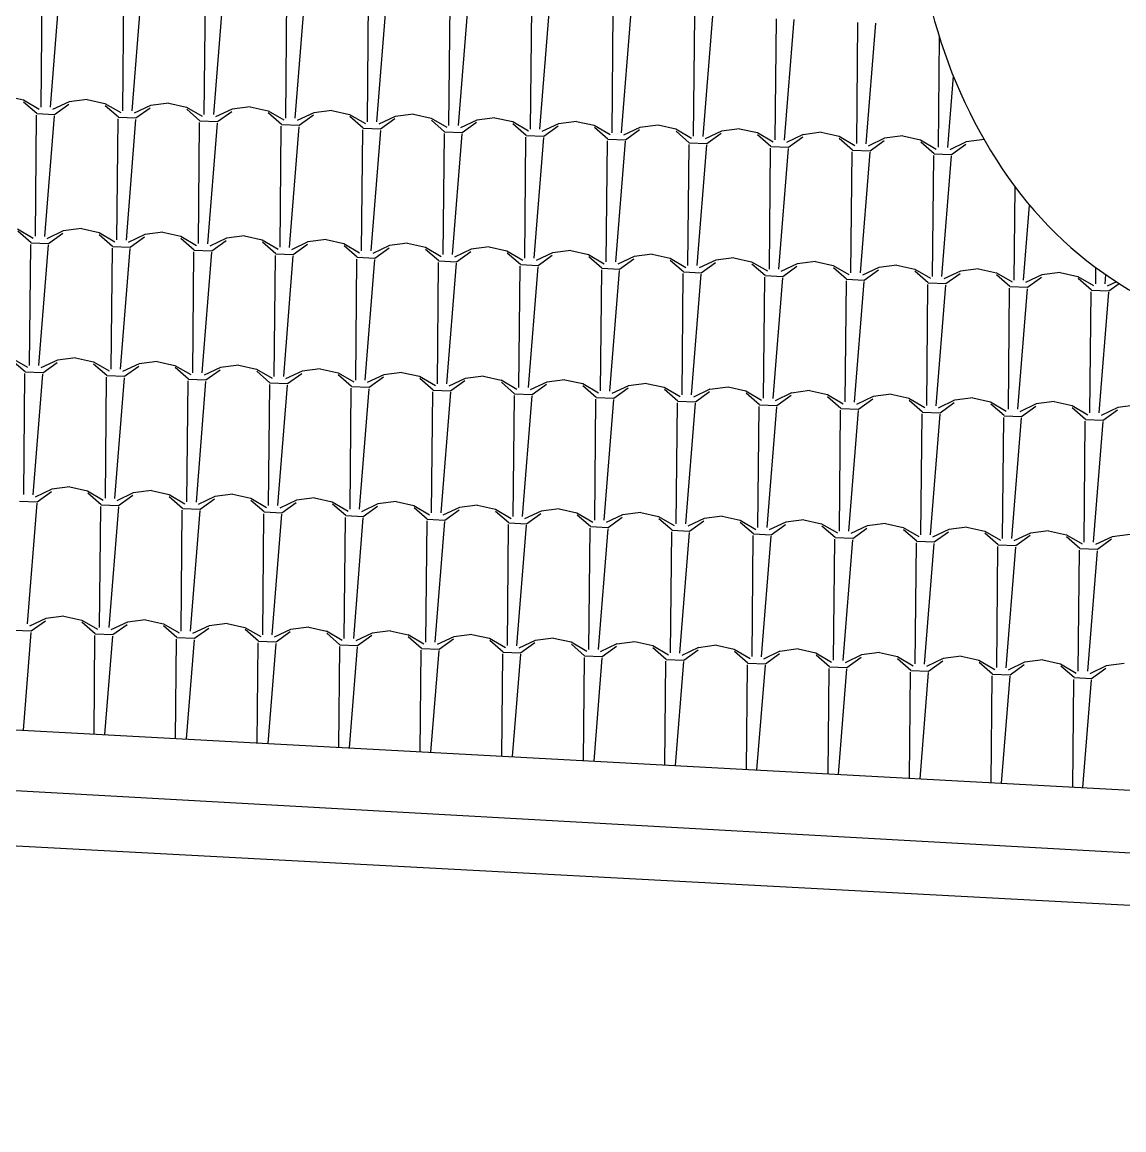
# Model space of a CAD drawing. Extents: x 1037 to 14540, y 1034 to 18285.
# Drawn here: x 8364.6 to 8688.5, y 1041.9 to 1367.5 of the extents above; entities that cross this region are included whole.
import ezdxf

# ---------------------------------------------------------------- set-up
doc = ezdxf.new("R2010")
doc.units = 0
doc.header["$LTSCALE"] = 100
doc.header["$MEASUREMENT"] = 0
doc.layers.get('0').update_dxf_attribs({"color": 240, "linetype": 'CONTINUOUS'})
doc.layers.add('proiezioni', color=252, linetype='CONTINUOUS')
doc.layers.add('retini copertura', color=32, linetype='CONTINUOUS')

# ---------------------------------------------------------------- blocks, each defined once
blk = doc.blocks.new('*X1853')
at = {"color": 0}
for p, q in [((30.3082, 13.4118), (30.3117, 13.7676)), ((30.3359, 13.4115), (30.3642, 13.7661)), ((30.548, 13.4011), (30.5514, 13.7568)), ((30.5757, 13.4008), (30.604, 13.7554)), ((30.7878, 13.3904), (30.7912, 13.7461)), ((30.8154, 13.39), (30.8438, 13.7446)), ((31.0275, 13.3796), (31.0309, 13.7354)), ((31.0552, 13.3793), (31.0835, 13.7339)), ((31.2673, 13.3689), (31.2707, 13.7246)), ((31.2949, 13.3686), (31.3233, 13.7232)), ((31.507, 13.3582), (31.5105, 13.7139)), ((31.5347, 13.3579), (31.563, 13.7125)), ((31.7468, 13.3474), (31.7502, 13.7032)), ((31.7744, 13.3472), (31.8028, 13.7018)), ((31.9865, 13.3367), (31.99, 13.6924)), ((32.0142, 13.3364), (32.0426, 13.691)), ((32.2263, 13.326), (32.2297, 13.6817)), ((32.254, 13.3257), (32.2823, 13.6803)), ((32.4661, 13.3152), (32.4695, 13.671)), ((32.4937, 13.315), (32.5221, 13.6696)), ((32.7058, 13.3045), (32.7092, 13.6602)), ((32.7335, 13.3043), (32.7618, 13.6589)), ((32.9456, 13.2938), (32.9487, 13.6176)), ((32.9732, 13.2935), (32.9899, 13.5025)), ((30.2036, 13.4451), (30.256, 13.4334)), ((30.256, 13.4335), (30.3022, 13.4063)), ((30.2955, 13.3929), (30.2565, 13.4268)), ((30.3902, 13.4275), (30.3417, 13.4046)), ((30.3472, 13.3906), (30.3892, 13.4208)), ((30.4434, 13.4343), (30.3902, 13.4274)), ((30.4434, 13.4344), (30.4957, 13.4227)), ((30.4957, 13.4227), (30.542, 13.3956)), ((30.5353, 13.3822), (30.4962, 13.4161)), ((30.6299, 13.4167), (30.5814, 13.3938)), ((30.6831, 13.4236), (30.63, 13.4167)), ((30.6831, 13.4236), (30.7355, 13.412)), ((30.2913, 13.0322), (30.2947, 13.3879)), ((30.2955, 13.3929), (30.3472, 13.3906)), ((30.3189, 13.0319), (30.3473, 13.3865)), ((30.5353, 13.3822), (30.5869, 13.3799)), ((30.587, 13.3799), (30.6289, 13.4101)), ((30.7355, 13.412), (30.7817, 13.3849)), ((30.7751, 13.3715), (30.736, 13.4054)), ((30.8697, 13.406), (30.8212, 13.3831)), ((30.8267, 13.3691), (30.8687, 13.3994)), ((30.9229, 13.4129), (30.8697, 13.4059)), ((30.9229, 13.4129), (30.9753, 13.4013)), ((30.9752, 13.4013), (31.0215, 13.3742)), ((31.0148, 13.3607), (30.9757, 13.3946)), ((31.1094, 13.3953), (31.0609, 13.3724)), ((31.0665, 13.3584), (31.1084, 13.3887)), ((31.1627, 13.4021), (31.1095, 13.3952)), ((31.1627, 13.4022), (31.215, 13.3905)), ((31.215, 13.3906), (31.2613, 13.3634)), ((31.2546, 13.35), (31.2155, 13.3839)), ((31.3492, 13.3845), (31.3007, 13.3617)), ((31.4024, 13.3914), (31.3492, 13.3845)), ((31.4024, 13.3914), (31.4548, 13.3798)), ((31.6422, 13.3807), (31.589, 13.3738)), ((31.6422, 13.3807), (31.6945, 13.3691)), ((30.531, 13.0215), (30.5344, 13.3772)), ((30.5587, 13.0211), (30.587, 13.3757)), ((30.7708, 13.0108), (30.7742, 13.3665)), ((30.775, 13.3715), (30.8267, 13.3691)), ((30.7984, 13.0104), (30.8268, 13.365)), ((31.0105, 13), (31.014, 13.3557)), ((31.0148, 13.3607), (31.0665, 13.3584)), ((31.0382, 12.9997), (31.0665, 13.3543)), ((31.2546, 13.35), (31.3062, 13.3477)), ((31.3062, 13.3477), (31.3482, 13.3779)), ((31.4548, 13.3798), (31.501, 13.3527)), ((31.4943, 13.3393), (31.4553, 13.3732)), ((31.589, 13.3738), (31.5405, 13.3509)), ((31.546, 13.3369), (31.588, 13.3672)), ((31.6945, 13.3691), (31.7408, 13.342)), ((31.7341, 13.3286), (31.695, 13.3624)), ((31.8287, 13.3631), (31.7802, 13.3402)), ((31.7858, 13.3262), (31.8277, 13.3565)), ((31.8819, 13.37), (31.8288, 13.363)), ((31.8819, 13.37), (31.9343, 13.3583)), ((31.9343, 13.3584), (31.9805, 13.3312)), ((31.9739, 13.3178), (31.9348, 13.3517)), ((32.0685, 13.3524), (32.02, 13.3295)), ((32.1217, 13.3592), (32.0685, 13.3523)), ((32.1217, 13.3593), (32.1741, 13.3476)), ((32.3615, 13.3485), (32.3083, 13.3416)), ((32.3615, 13.3485), (32.4138, 13.3369)), ((31.2503, 12.9893), (31.2537, 13.345)), ((31.2779, 12.989), (31.3063, 13.3436)), ((31.49, 12.9786), (31.4935, 13.3343)), ((31.4943, 13.3393), (31.546, 13.337)), ((31.5177, 12.9783), (31.546, 13.3329)), ((31.7298, 12.9678), (31.7332, 13.3235)), ((31.7341, 13.3286), (31.7858, 13.3262)), ((31.7575, 12.9675), (31.7858, 13.3221)), ((31.9738, 13.3178), (32.0255, 13.3155)), ((32.0255, 13.3155), (32.0675, 13.3458)), ((32.174, 13.3477), (32.2203, 13.3205)), ((32.2136, 13.3071), (32.1745, 13.341)), ((32.3082, 13.3416), (32.2597, 13.3187)), ((32.2653, 13.3048), (32.3072, 13.335)), ((32.4138, 13.3369), (32.4601, 13.3098)), ((32.4534, 13.2964), (32.4143, 13.3303)), ((32.548, 13.3309), (32.4995, 13.308)), ((32.5051, 13.294), (32.547, 13.3243)), ((32.6012, 13.3378), (32.548, 13.3308)), ((32.6012, 13.3378), (32.6536, 13.3262)), ((32.6536, 13.3262), (32.6998, 13.2991)), ((32.6931, 13.2857), (32.6541, 13.3195)), ((32.7878, 13.3202), (32.7393, 13.2973)), ((32.841, 13.327), (32.7878, 13.3201)), ((32.841, 13.3271), (32.8933, 13.3154)), ((32.8933, 13.3155), (32.9396, 13.2883)), ((33.0804, 13.3163), (33.0276, 13.3094)), ((31.9696, 12.9571), (31.973, 13.3128)), ((31.9972, 12.9568), (32.0256, 13.3114)), ((32.2093, 12.9464), (32.2127, 13.3021)), ((32.2136, 13.3071), (32.2653, 13.3048)), ((32.237, 12.9461), (32.2653, 13.3007)), ((32.4491, 12.9356), (32.4525, 13.2913)), ((32.4534, 13.2964), (32.505, 13.2941)), ((32.4767, 12.9354), (32.5051, 13.29)), ((32.6931, 13.2856), (32.7448, 13.2833)), ((32.7448, 13.2833), (32.7868, 13.3136)), ((32.9329, 13.2749), (32.8938, 13.3088)), ((33.0275, 13.3094), (32.979, 13.2866)), ((32.9846, 13.2726), (33.0265, 13.3028)), ((32.6888, 12.9249), (32.6923, 13.2806)), ((32.7165, 12.9246), (32.7448, 13.2792)), ((32.9286, 12.9142), (32.932, 13.2699)), ((32.9329, 13.2749), (32.9846, 13.2726)), ((32.9562, 12.9139), (32.9846, 13.2685)), ((33.1683, 12.9034), (33.171, 13.177)), ((33.196, 12.9032), (33.2136, 13.1234)), ((30.239, 13.0538), (30.2852, 13.0267)), ((30.2785, 13.0133), (30.2395, 13.0472)), ((30.3732, 13.0478), (30.3247, 13.0249)), ((30.3302, 13.011), (30.3722, 13.0412)), ((30.4264, 13.0547), (30.3732, 13.0478)), ((30.4264, 13.0547), (30.4787, 13.0431)), ((30.4787, 13.0431), (30.525, 13.016)), ((30.5183, 13.0026), (30.4792, 13.0365)), ((30.6129, 13.0371), (30.5644, 13.0142)), ((30.57, 13.0002), (30.6119, 13.0305)), ((30.6662, 13.044), (30.613, 13.037)), ((30.6662, 13.044), (30.7185, 13.0324)), ((30.7185, 13.0324), (30.7648, 13.0053)), ((30.7581, 12.9918), (30.719, 13.0257)), ((30.8527, 13.0264), (30.8042, 13.0035)), ((30.9059, 13.0332), (30.8527, 13.0263)), ((30.9059, 13.0333), (30.9583, 13.0216)), ((31.1457, 13.0225), (31.0925, 13.0156)), ((31.1457, 13.0225), (31.198, 13.0109)), ((30.2743, 12.6526), (30.2777, 13.0083)), ((30.2785, 13.0133), (30.3302, 13.011)), ((30.3019, 12.6522), (30.3303, 13.0068)), ((30.514, 12.6419), (30.5175, 12.9976)), ((30.5183, 13.0026), (30.57, 13.0003)), ((30.5417, 12.6415), (30.57, 12.9961)), ((30.7581, 12.9918), (30.8097, 12.9895)), ((30.8097, 12.9895), (30.8517, 13.0198)), ((30.9583, 13.0217), (31.0045, 12.9945)), ((30.9978, 12.9811), (30.9588, 13.015)), ((31.0925, 13.0156), (31.044, 12.9928)), ((31.0495, 12.9788), (31.0914, 13.009)), ((31.198, 13.0109), (31.2443, 12.9838)), ((31.2376, 12.9704), (31.1985, 13.0043)), ((31.3322, 13.0049), (31.2837, 12.982)), ((31.2893, 12.9681), (31.3312, 12.9983)), ((31.3854, 13.0118), (31.3323, 13.0049)), ((31.3854, 13.0118), (31.4378, 13.0002)), ((31.4378, 13.0002), (31.484, 12.9731)), ((31.4773, 12.9597), (31.4383, 12.9936)), ((31.572, 12.9942), (31.5235, 12.9713)), ((31.6252, 13.0011), (31.572, 12.9941)), ((31.6252, 13.0011), (31.6775, 12.9894)), ((31.865, 12.9903), (31.8118, 12.9834)), ((31.865, 12.9904), (31.9173, 12.9787)), ((30.7538, 12.6311), (30.7572, 12.9868)), ((30.7814, 12.6308), (30.8098, 12.9854)), ((30.9935, 12.6204), (30.997, 12.9761)), ((30.9978, 12.9811), (31.0495, 12.9788)), ((31.0212, 12.6201), (31.0495, 12.9747)), ((31.2333, 12.6097), (31.2367, 12.9654)), ((31.2376, 12.9704), (31.2892, 12.9681)), ((31.261, 12.6094), (31.2893, 12.964)), ((31.4773, 12.9597), (31.529, 12.9573)), ((31.529, 12.9573), (31.571, 12.9876)), ((31.6775, 12.9895), (31.7238, 12.9624)), ((31.7171, 12.9489), (31.678, 12.9828)), ((31.8117, 12.9835), (31.7632, 12.9606)), ((31.7688, 12.9466), (31.8107, 12.9769)), ((31.9173, 12.9788), (31.9636, 12.9516)), ((31.9569, 12.9382), (31.9178, 12.9721)), ((32.0515, 12.9727), (32.003, 12.9498)), ((32.0085, 12.9359), (32.0505, 12.9661)), ((32.1047, 12.9796), (32.0515, 12.9727)), ((32.1047, 12.9796), (32.1571, 12.968)), ((32.1571, 12.968), (32.2033, 12.9409)), ((32.1966, 12.9275), (32.1576, 12.9614)), ((32.2913, 12.962), (32.2427, 12.9391)), ((32.3445, 12.9689), (32.2913, 12.9619)), ((32.3445, 12.9689), (32.3968, 12.9573)), ((32.5842, 12.9581), (32.5311, 12.9512)), ((32.5842, 12.9582), (32.6366, 12.9465)), ((31.4731, 12.5989), (31.4765, 12.9547)), ((31.5007, 12.5986), (31.5291, 12.9532)), ((31.7128, 12.5882), (31.7162, 12.9439)), ((31.7171, 12.9489), (31.7688, 12.9466)), ((31.7405, 12.5879), (31.7688, 12.9425)), ((31.9526, 12.5775), (31.956, 12.9332)), ((31.9569, 12.9382), (32.0085, 12.9359)), ((31.9802, 12.5772), (32.0086, 12.9318)), ((32.1966, 12.9275), (32.2483, 12.9252)), ((32.2483, 12.9251), (32.2903, 12.9554)), ((32.3968, 12.9573), (32.4431, 12.9302)), ((32.4364, 12.9168), (32.3973, 12.9506)), ((32.531, 12.9513), (32.4825, 12.9284)), ((32.4881, 12.9144), (32.53, 12.9447)), ((32.6366, 12.9466), (32.6828, 12.9194)), ((32.6761, 12.906), (32.6371, 12.9399)), ((32.7708, 12.9406), (32.7223, 12.9177)), ((32.7278, 12.9037), (32.7698, 12.9339)), ((32.824, 12.9474), (32.7708, 12.9405)), ((32.824, 12.9475), (32.8763, 12.9358)), ((32.8763, 12.9358), (32.9226, 12.9087)), ((32.9159, 12.8953), (32.8768, 12.9292)), ((33.0105, 12.9298), (32.962, 12.9069)), ((33.0638, 12.9367), (33.0106, 12.9298)), ((33.0638, 12.9367), (33.1161, 12.9251)), ((33.1161, 12.9251), (33.1624, 12.898)), ((33.3035, 12.926), (33.2503, 12.919)), ((33.3035, 12.926), (33.3559, 12.9144)), ((33.4081, 12.8927), (33.4086, 12.9404)), ((32.1923, 12.5667), (32.1958, 12.9225)), ((32.22, 12.5665), (32.2483, 12.9211)), ((32.4321, 12.556), (32.4355, 12.9117)), ((32.4364, 12.9167), (32.488, 12.9144)), ((32.4597, 12.5557), (32.4881, 12.9103)), ((32.6718, 12.5453), (32.6753, 12.901)), ((32.6761, 12.906), (32.7278, 12.9037)), ((32.6995, 12.545), (32.7279, 12.8996)), ((32.9159, 12.8953), (32.9676, 12.893)), ((32.9676, 12.893), (33.0095, 12.9232)), ((33.1557, 12.8846), (33.1166, 12.9185)), ((33.2503, 12.9191), (33.2018, 12.8962)), ((33.2073, 12.8822), (33.2493, 12.9125)), ((33.3559, 12.9144), (33.4021, 12.8873)), ((33.3954, 12.8738), (33.3564, 12.9077)), ((33.4358, 12.8925), (33.4379, 12.9194)), ((33.4691, 12.8985), (33.4415, 12.8855)), ((33.4471, 12.8715), (33.4772, 12.8932)), ((32.9116, 12.5345), (32.915, 12.8903)), ((32.9393, 12.5343), (32.9676, 12.8889)), ((33.1514, 12.5238), (33.1548, 12.8795)), ((33.1557, 12.8846), (33.2073, 12.8823)), ((33.179, 12.5236), (33.2074, 12.8782)), ((33.3911, 12.5131), (33.3945, 12.8688)), ((33.3954, 12.8738), (33.4471, 12.8715)), ((33.4188, 12.5129), (33.4471, 12.8675)), ((30.222, 12.6742), (30.2683, 12.6471)), ((30.2616, 12.6337), (30.2225, 12.6676)), ((30.3562, 12.6682), (30.3077, 12.6453)), ((30.4094, 12.6751), (30.3562, 12.6681)), ((30.4094, 12.6751), (30.4618, 12.6635)), ((30.6492, 12.6643), (30.596, 12.6574)), ((30.6492, 12.6644), (30.7015, 12.6527)), ((30.2616, 12.6337), (30.3132, 12.6314)), ((30.3132, 12.6313), (30.3552, 12.6616)), ((30.4618, 12.6635), (30.508, 12.6364)), ((30.5013, 12.623), (30.4622, 12.6568)), ((30.596, 12.6575), (30.5474, 12.6346)), ((30.553, 12.6206), (30.5949, 12.6509)), ((30.7015, 12.6528), (30.7478, 12.6256)), ((30.7411, 12.6122), (30.702, 12.6461)), ((30.8357, 12.6468), (30.7872, 12.6239)), ((30.7928, 12.6099), (30.8347, 12.6401)), ((30.8889, 12.6536), (30.8357, 12.6467)), ((30.8889, 12.6537), (30.9413, 12.642)), ((30.9413, 12.642), (30.9875, 12.6149)), ((30.9808, 12.6015), (30.9418, 12.6354)), ((31.0755, 12.636), (31.027, 12.6131)), ((31.1287, 12.6429), (31.0755, 12.636)), ((31.1287, 12.6429), (31.181, 12.6313)), ((31.3685, 12.6322), (31.3153, 12.6252)), ((31.3684, 12.6322), (31.4208, 12.6206)), ((30.2573, 12.273), (30.2607, 12.6287)), ((30.2849, 12.2726), (30.3133, 12.6272)), ((30.497, 12.2622), (30.5005, 12.618)), ((30.5013, 12.6229), (30.553, 12.6206)), ((30.5247, 12.2619), (30.553, 12.6165)), ((30.7368, 12.2515), (30.7402, 12.6072)), ((30.7411, 12.6122), (30.7927, 12.6099)), ((30.7645, 12.2512), (30.7928, 12.6058)), ((30.9808, 12.6015), (31.0325, 12.5992)), ((31.0325, 12.5992), (31.0745, 12.6294)), ((31.181, 12.6313), (31.2273, 12.6042)), ((31.2206, 12.5908), (31.1815, 12.6247)), ((31.3152, 12.6253), (31.2667, 12.6024)), ((31.2723, 12.5884), (31.3142, 12.6187)), ((31.4208, 12.6206), (31.4671, 12.5935)), ((31.4604, 12.58), (31.4213, 12.6139)), ((31.555, 12.6146), (31.5065, 12.5917)), ((31.512, 12.5777), (31.554, 12.608)), ((31.6082, 12.6214), (31.555, 12.6145)), ((31.6082, 12.6215), (31.6606, 12.6098)), ((31.6606, 12.6099), (31.7068, 12.5827)), ((31.7001, 12.5693), (31.661, 12.6032)), ((31.7948, 12.6038), (31.7462, 12.581)), ((31.848, 12.6107), (31.7948, 12.6038)), ((31.848, 12.6107), (31.9003, 12.5991)), ((32.0877, 12.6), (32.0345, 12.5931)), ((32.0877, 12.6), (32.1401, 12.5884)), ((30.9766, 12.2408), (30.98, 12.5965)), ((31.0042, 12.2405), (31.0326, 12.5951)), ((31.2163, 12.23), (31.2197, 12.5858)), ((31.2206, 12.5908), (31.2723, 12.5885)), ((31.244, 12.2297), (31.2723, 12.5843)), ((31.4561, 12.2193), (31.4595, 12.575)), ((31.4604, 12.58), (31.512, 12.5777)), ((31.4837, 12.219), (31.5121, 12.5736)), ((31.7001, 12.5693), (31.7518, 12.567)), ((31.7518, 12.567), (31.7937, 12.5972)), ((31.9003, 12.5991), (31.9466, 12.572)), ((31.9399, 12.5586), (31.9008, 12.5925)), ((32.0345, 12.5931), (31.986, 12.5702)), ((31.9916, 12.5563), (32.0335, 12.5865)), ((32.1401, 12.5884), (32.1863, 12.5613)), ((32.1796, 12.5479), (32.1406, 12.5817)), ((32.2743, 12.5824), (32.2258, 12.5595)), ((32.2313, 12.5455), (32.2733, 12.5758)), ((32.3275, 12.5892), (32.2743, 12.5823)), ((32.3275, 12.5893), (32.3798, 12.5776)), ((32.3798, 12.5777), (32.4261, 12.5506)), ((32.4194, 12.5371), (32.3803, 12.571)), ((32.514, 12.5717), (32.4655, 12.5488)), ((32.5673, 12.5785), (32.5141, 12.5716)), ((32.5672, 12.5786), (32.6196, 12.5669)), ((32.6196, 12.567), (32.6659, 12.5398)), ((32.807, 12.5678), (32.7538, 12.5609)), ((32.807, 12.5678), (32.8594, 12.5562)), ((31.6958, 12.2086), (31.6993, 12.5643)), ((31.7235, 12.2083), (31.7518, 12.5629)), ((31.9356, 12.1979), (31.939, 12.5536)), ((31.9399, 12.5586), (31.9915, 12.5563)), ((31.9632, 12.1976), (31.9916, 12.5522)), ((32.1753, 12.1871), (32.1788, 12.5428)), ((32.1796, 12.5479), (32.2313, 12.5455)), ((32.203, 12.1869), (32.2314, 12.5415)), ((32.4194, 12.5371), (32.4711, 12.5348)), ((32.4711, 12.5348), (32.513, 12.5651)), ((32.6592, 12.5264), (32.6201, 12.5603)), ((32.7538, 12.5609), (32.7053, 12.538)), ((32.7108, 12.5241), (32.7528, 12.5543)), ((32.8593, 12.5562), (32.9056, 12.5291)), ((32.8989, 12.5157), (32.8598, 12.5496)), ((32.9935, 12.5502), (32.945, 12.5273)), ((32.9506, 12.5133), (32.9925, 12.5436)), ((33.0468, 12.5571), (32.9936, 12.5501)), ((33.0468, 12.5571), (33.0991, 12.5455)), ((33.0991, 12.5455), (33.1454, 12.5184)), ((33.1387, 12.505), (33.0996, 12.5388)), ((33.2333, 12.5395), (33.1848, 12.5166)), ((33.2865, 12.5463), (33.2333, 12.5394)), ((33.2865, 12.5464), (33.3389, 12.5347)), ((33.3389, 12.5348), (33.3851, 12.5076)), ((33.5263, 12.5356), (33.4731, 12.5287)), ((32.4151, 12.1764), (32.4185, 12.5321)), ((32.4428, 12.1761), (32.4711, 12.5307)), ((32.6549, 12.1657), (32.6583, 12.5214)), ((32.6592, 12.5264), (32.7108, 12.5241)), ((32.6825, 12.1654), (32.7109, 12.52)), ((32.8946, 12.1549), (32.898, 12.5106)), ((32.8989, 12.5157), (32.9506, 12.5134)), ((32.9223, 12.1547), (32.9506, 12.5093)), ((33.1387, 12.5049), (33.1903, 12.5026)), ((33.1904, 12.5026), (33.2323, 12.5329)), ((33.3784, 12.4942), (33.3394, 12.5281)), ((33.4731, 12.5288), (33.4246, 12.5059)), ((33.4301, 12.4919), (33.4721, 12.5221)), ((33.1344, 12.1442), (33.1378, 12.4999)), ((33.162, 12.144), (33.1904, 12.4986)), ((33.3741, 12.1335), (33.3776, 12.4892)), ((33.3784, 12.4942), (33.4301, 12.4919)), ((33.4018, 12.1332), (33.4301, 12.4878)), ((30.3392, 12.2886), (30.2907, 12.2657)), ((30.2963, 12.2517), (30.3382, 12.282)), ((30.3924, 12.2954), (30.3392, 12.2885)), ((30.3924, 12.2955), (30.4448, 12.2838)), ((30.4448, 12.2839), (30.491, 12.2568)), ((30.4843, 12.2433), (30.4453, 12.2772)), ((30.579, 12.2779), (30.5305, 12.255)), ((30.6322, 12.2847), (30.579, 12.2778)), ((30.6322, 12.2848), (30.6845, 12.2731)), ((30.8719, 12.274), (30.8188, 12.2671)), ((30.8719, 12.274), (30.9243, 12.2624)), ((30.2446, 12.2541), (30.2962, 12.2517)), ((30.268, 11.893), (30.2963, 12.2476)), ((30.4843, 12.2433), (30.536, 12.241)), ((30.536, 12.241), (30.578, 12.2713)), ((30.6845, 12.2732), (30.7308, 12.246)), ((30.7241, 12.2326), (30.685, 12.2665)), ((30.8187, 12.2671), (30.7702, 12.2442)), ((30.7758, 12.2303), (30.8177, 12.2605)), ((30.9243, 12.2624), (30.9706, 12.2353)), ((30.9639, 12.2219), (30.9248, 12.2558)), ((31.0585, 12.2564), (31.01, 12.2335)), ((31.0155, 12.2195), (31.0575, 12.2498)), ((31.1117, 12.2633), (31.0585, 12.2563)), ((31.1117, 12.2633), (31.1641, 12.2517)), ((31.164, 12.2517), (31.2103, 12.2246)), ((31.2036, 12.2112), (31.1645, 12.245)), ((31.2982, 12.2457), (31.2497, 12.2228)), ((31.3515, 12.2525), (31.2983, 12.2456)), ((31.3515, 12.2526), (31.4038, 12.2409)), ((31.5912, 12.2418), (31.538, 12.2349)), ((31.5912, 12.2418), (31.6436, 12.2302)), ((30.4801, 11.8826), (30.4835, 12.2383)), ((30.5077, 11.8823), (30.5361, 12.2369)), ((30.7198, 11.8719), (30.7232, 12.2276)), ((30.7241, 12.2326), (30.7758, 12.2303)), ((30.7475, 11.8716), (30.7758, 12.2262)), ((30.9596, 11.8612), (30.963, 12.2169)), ((30.9638, 12.2219), (31.0155, 12.2196)), ((30.9872, 11.8608), (31.0156, 12.2154)), ((31.2036, 12.2111), (31.2553, 12.2088)), ((31.2553, 12.2088), (31.2972, 12.2391)), ((31.4038, 12.241), (31.4501, 12.2138)), ((31.4434, 12.2004), (31.4043, 12.2343)), ((31.538, 12.235), (31.4895, 12.2121)), ((31.4951, 12.1981), (31.537, 12.2283)), ((31.6436, 12.2302), (31.6898, 12.2031)), ((31.6831, 12.1897), (31.6441, 12.2236)), ((31.7778, 12.2242), (31.7293, 12.2013)), ((31.7348, 12.1874), (31.7768, 12.2176)), ((31.831, 12.2311), (31.7778, 12.2242)), ((31.831, 12.2311), (31.8833, 12.2195)), ((31.8833, 12.2195), (31.9296, 12.1924)), ((31.9229, 12.179), (31.8838, 12.2129)), ((32.0175, 12.2135), (31.969, 12.1906)), ((32.0708, 12.2204), (32.0176, 12.2134)), ((32.0707, 12.2204), (32.1231, 12.2087)), ((32.1231, 12.2088), (32.1694, 12.1817)), ((32.3105, 12.2096), (32.2573, 12.2027)), ((32.3105, 12.2097), (32.3629, 12.198)), ((31.1993, 11.8504), (31.2028, 12.2061)), ((31.227, 11.8501), (31.2553, 12.2047)), ((31.4391, 11.8397), (31.4425, 12.1954)), ((31.4434, 12.2004), (31.495, 12.1981)), ((31.4667, 11.8394), (31.4951, 12.194)), ((31.6788, 11.829), (31.6823, 12.1847)), ((31.6831, 12.1897), (31.7348, 12.1874)), ((31.7065, 11.8287), (31.7349, 12.1833)), ((31.9229, 12.179), (31.9746, 12.1767)), ((31.9746, 12.1766), (32.0165, 12.2069)), ((32.1627, 12.1682), (32.1236, 12.2021)), ((32.2573, 12.2028), (32.2088, 12.1799)), ((32.2143, 12.1659), (32.2563, 12.1962)), ((32.3628, 12.1981), (32.4091, 12.1709)), ((32.4024, 12.1575), (32.3633, 12.1914)), ((32.497, 12.192), (32.4485, 12.1692)), ((32.4541, 12.1552), (32.496, 12.1854)), ((32.5503, 12.1989), (32.4971, 12.192)), ((32.5503, 12.1989), (32.6026, 12.1873)), ((32.6026, 12.1873), (32.6489, 12.1602)), ((32.6422, 12.1468), (32.6031, 12.1807)), ((32.7368, 12.1813), (32.6883, 12.1584)), ((32.79, 12.1882), (32.7368, 12.1812)), ((32.79, 12.1882), (32.8424, 12.1766)), ((32.8424, 12.1766), (32.8886, 12.1495)), ((33.0298, 12.1774), (32.9766, 12.1705)), ((33.0298, 12.1775), (33.0821, 12.1658)), ((31.9186, 11.8182), (31.922, 12.1739)), ((31.9463, 11.818), (31.9746, 12.1726)), ((32.1584, 11.8075), (32.1618, 12.1632)), ((32.1626, 12.1682), (32.2143, 12.1659)), ((32.186, 11.8072), (32.2144, 12.1618)), ((32.3981, 11.7968), (32.4015, 12.1525)), ((32.4024, 12.1575), (32.4541, 12.1552)), ((32.4258, 11.7965), (32.4541, 12.1511)), ((32.6422, 12.1468), (32.6938, 12.1445)), ((32.6939, 12.1444), (32.7358, 12.1747)), ((32.8819, 12.1361), (32.8429, 12.1699)), ((32.9766, 12.1706), (32.9281, 12.1477)), ((32.9336, 12.1337), (32.9756, 12.164)), ((33.0821, 12.1659), (33.1284, 12.1388)), ((33.1217, 12.1253), (33.0826, 12.1592)), ((33.2163, 12.1599), (33.1678, 12.137)), ((33.1734, 12.123), (33.2153, 12.1533)), ((33.2696, 12.1667), (33.2164, 12.1598)), ((33.2695, 12.1668), (33.3219, 12.1551)), ((33.3219, 12.1552), (33.3682, 12.128)), ((33.3615, 12.1146), (33.3224, 12.1485)), ((33.4561, 12.1491), (33.4076, 12.1262)), ((33.5093, 12.156), (33.4561, 12.1491)), ((32.6379, 11.786), (32.6413, 12.1417)), ((32.6655, 11.7858), (32.6939, 12.1404)), ((32.8776, 11.7753), (32.8811, 12.131)), ((32.8819, 12.1361), (32.9336, 12.1337)), ((32.9053, 11.7751), (32.9336, 12.1297)), ((33.1174, 11.7646), (33.1208, 12.1203)), ((33.1217, 12.1253), (33.1734, 12.123)), ((33.145, 11.7643), (33.1734, 12.1189)), ((33.3614, 12.1146), (33.4131, 12.1123)), ((33.4131, 12.1123), (33.4551, 12.1425)), ((33.3571, 11.7538), (33.3606, 12.1095)), ((33.3848, 11.7536), (33.4132, 12.1082)), ((30.3754, 11.9158), (30.3223, 11.9089)), ((30.3754, 11.9159), (30.4278, 11.9042)), ((30.3222, 11.909), (30.2737, 11.8861)), ((30.2793, 11.8721), (30.3212, 11.9024)), ((30.4278, 11.9043), (30.4741, 11.8771)), ((30.4674, 11.8637), (30.4283, 11.8976)), ((30.562, 11.8982), (30.5135, 11.8754)), ((30.519, 11.8614), (30.561, 11.8916)), ((30.6152, 11.9051), (30.562, 11.8982)), ((30.6152, 11.9051), (30.6675, 11.8935)), ((30.6675, 11.8935), (30.7138, 11.8664)), ((30.7071, 11.853), (30.668, 11.8869)), ((30.8017, 11.8875), (30.7532, 11.8646)), ((30.855, 11.8944), (30.8018, 11.8874)), ((30.855, 11.8944), (30.9073, 11.8828)), ((31.0947, 11.8836), (31.0415, 11.8767)), ((31.0947, 11.8837), (31.1471, 11.872)), ((30.2276, 11.8744), (30.2792, 11.8721)), ((30.2564, 11.5808), (30.2793, 11.868)), ((30.4637, 11.5696), (30.4665, 11.8587)), ((30.4673, 11.8637), (30.519, 11.8614)), ((30.4959, 11.5678), (30.5191, 11.8573)), ((30.7071, 11.853), (30.7588, 11.8507)), ((30.7588, 11.8506), (30.8007, 11.8809)), ((30.9073, 11.8828), (30.9536, 11.8557)), ((30.9469, 11.8423), (30.9078, 11.8761)), ((31.0415, 11.8768), (30.993, 11.8539)), ((30.9986, 11.8399), (31.0405, 11.8702)), ((31.1471, 11.8721), (31.1933, 11.8449)), ((31.1866, 11.8315), (31.1476, 11.8654)), ((31.2813, 11.8661), (31.2328, 11.8432)), ((31.2383, 11.8292), (31.2803, 11.8595)), ((31.3345, 11.8729), (31.2813, 11.866)), ((31.3345, 11.873), (31.3868, 11.8613)), ((31.3868, 11.8614), (31.4331, 11.8342)), ((31.4264, 11.8208), (31.3873, 11.8547)), ((31.521, 11.8553), (31.4725, 11.8324)), ((31.5742, 11.8622), (31.5211, 11.8553)), ((31.5742, 11.8622), (31.6266, 11.8506)), ((31.6266, 11.8506), (31.6729, 11.8235)), ((31.814, 11.8515), (31.7608, 11.8445)), ((31.814, 11.8515), (31.8664, 11.8399)), ((30.7034, 11.5565), (30.7063, 11.848)), ((30.7355, 11.5548), (30.7588, 11.8465)), ((30.9432, 11.5435), (30.946, 11.8373)), ((30.9469, 11.8423), (30.9985, 11.8399)), ((30.9751, 11.5418), (30.9986, 11.8358)), ((31.1829, 11.5305), (31.1858, 11.8265)), ((31.1866, 11.8315), (31.2383, 11.8292)), ((31.2147, 11.5288), (31.2383, 11.8251)), ((31.4264, 11.8208), (31.4781, 11.8185)), ((31.4781, 11.8185), (31.52, 11.8487)), ((31.6662, 11.8101), (31.6271, 11.844)), ((31.7608, 11.8446), (31.7123, 11.8217)), ((31.7178, 11.8077), (31.7598, 11.838)), ((31.8663, 11.8399), (31.9126, 11.8128)), ((31.9059, 11.7994), (31.8668, 11.8332)), ((32.0005, 11.8339), (31.952, 11.811)), ((31.9576, 11.797), (31.9995, 11.8273)), ((32.0538, 11.8407), (32.0006, 11.8338)), ((32.0538, 11.8408), (32.1061, 11.8291)), ((32.1061, 11.8292), (32.1524, 11.802)), ((32.1457, 11.7886), (32.1066, 11.8225)), ((32.2403, 11.8232), (32.1918, 11.8003)), ((32.2935, 11.83), (32.2403, 11.8231)), ((32.2935, 11.83), (32.3459, 11.8184)), ((32.3459, 11.8184), (32.3921, 11.7913)), ((32.5333, 11.8193), (32.4801, 11.8123)), ((32.5333, 11.8193), (32.5856, 11.8077)), ((31.4227, 11.5175), (31.4255, 11.8158)), ((31.4542, 11.5158), (31.4781, 11.8144)), ((31.6624, 11.5045), (31.6653, 11.8051)), ((31.6661, 11.8101), (31.7178, 11.8078)), ((31.6938, 11.5028), (31.7179, 11.8037)), ((31.9021, 11.4915), (31.905, 11.7943)), ((31.9059, 11.7993), (31.9576, 11.797)), ((31.9334, 11.4898), (31.9576, 11.7929)), ((32.1457, 11.7886), (32.1973, 11.7863)), ((32.1974, 11.7863), (32.2393, 11.8165)), ((32.3854, 11.7779), (32.3464, 11.8118)), ((32.4801, 11.8124), (32.4316, 11.7895)), ((32.4371, 11.7756), (32.4791, 11.8058)), ((32.5856, 11.8077), (32.6319, 11.7806)), ((32.6252, 11.7672), (32.5861, 11.8011)), ((32.7198, 11.8017), (32.6713, 11.7788)), ((32.6769, 11.7648), (32.7188, 11.7951)), ((32.773, 11.8085), (32.7199, 11.8016)), ((32.773, 11.8086), (32.8254, 11.7969)), ((32.8254, 11.797), (32.8716, 11.7699)), ((32.865, 11.7564), (32.8259, 11.7903)), ((32.9596, 11.791), (32.9111, 11.7681)), ((33.0128, 11.7978), (32.9596, 11.7909)), ((33.0128, 11.7979), (33.0652, 11.7862)), ((33.0651, 11.7863), (33.1114, 11.7591)), ((33.2526, 11.7871), (33.1994, 11.7802)), ((33.2526, 11.7871), (33.3049, 11.7755)), ((32.1419, 11.4784), (32.1448, 11.7836)), ((32.173, 11.4767), (32.1974, 11.7822)), ((32.3816, 11.4654), (32.3846, 11.7729)), ((32.3854, 11.7779), (32.4371, 11.7756)), ((32.4125, 11.4637), (32.4371, 11.7715)), ((32.6213, 11.4524), (32.6243, 11.7621)), ((32.6252, 11.7672), (32.6769, 11.7648)), ((32.6521, 11.4507), (32.6769, 11.7608)), ((32.8649, 11.7564), (32.9166, 11.7541)), ((32.9166, 11.7541), (32.9586, 11.7844)), ((33.1047, 11.7457), (33.0656, 11.7796)), ((33.1993, 11.7802), (33.1508, 11.7574)), ((33.1564, 11.7434), (33.1983, 11.7736)), ((33.3049, 11.7755), (33.3512, 11.7484)), ((33.3445, 11.735), (33.3054, 11.7689)), ((33.4391, 11.7695), (33.3906, 11.7466)), ((33.3962, 11.7326), (33.4381, 11.7629)), ((33.4923, 11.7764), (33.4391, 11.7694)), ((32.8611, 11.4394), (32.8641, 11.7514)), ((32.8917, 11.4377), (32.9167, 11.75)), ((33.1008, 11.4264), (33.1038, 11.7407)), ((33.1047, 11.7457), (33.1564, 11.7434)), ((33.1313, 11.4247), (33.1564, 11.7393)), ((33.3405, 11.4133), (33.3436, 11.7299)), ((33.3445, 11.735), (33.3961, 11.7327)), ((33.3708, 11.4117), (33.3962, 11.7286))]:
    blk.add_line(p, q, dxfattribs=at)

msp = doc.modelspace()

# ---------------------------------------------------------------- linework, layer by layer
at = {"layer": 'proiezioni'}
for p, q in [((5921.26, 1292.09), (9882.84, 1076.95)), ((5901.39, 1278.68), (9897.54, 1056.13)), ((9929.07, 1041.89), (5880.03, 1257.57))]:
    msp.add_line(p, q, dxfattribs=at)
msp.add_lwpolyline([(8737.65, 1571.34, 0.130787), (8698.62, 1562.6, 0.106533), (8661.05, 1531.43, 0.083959), (8636.69, 1486.69, 0.072883), (8625.89, 1429.11, 0.072883), (8632.06, 1370.86, 0.083959), (8652.77, 1324.31, 0.106533), (8687.73, 1290.24, 0.130787), (8725.94, 1278.42, 0.130787), (8764.97, 1287.16, 0.106533), (8802.54, 1318.32, 0.083959), (8826.9, 1363.07, 0.072883), (8837.7, 1420.64, 0.072883), (8831.53, 1478.9, 0.083959), (8810.82, 1525.45, 0.106533), (8775.86, 1559.51, 0.130787)], format="xyb", close=True, dxfattribs=at)

# ---------------------------------------------------------------- block references
at = {"layer": 'retini copertura', "xscale": 100, "yscale": 100, "zscale": 100}
msp.add_blockref('*X1853', (5339.41, 1.3), dxfattribs=at)

doc.saveas('drawing.dxf')
